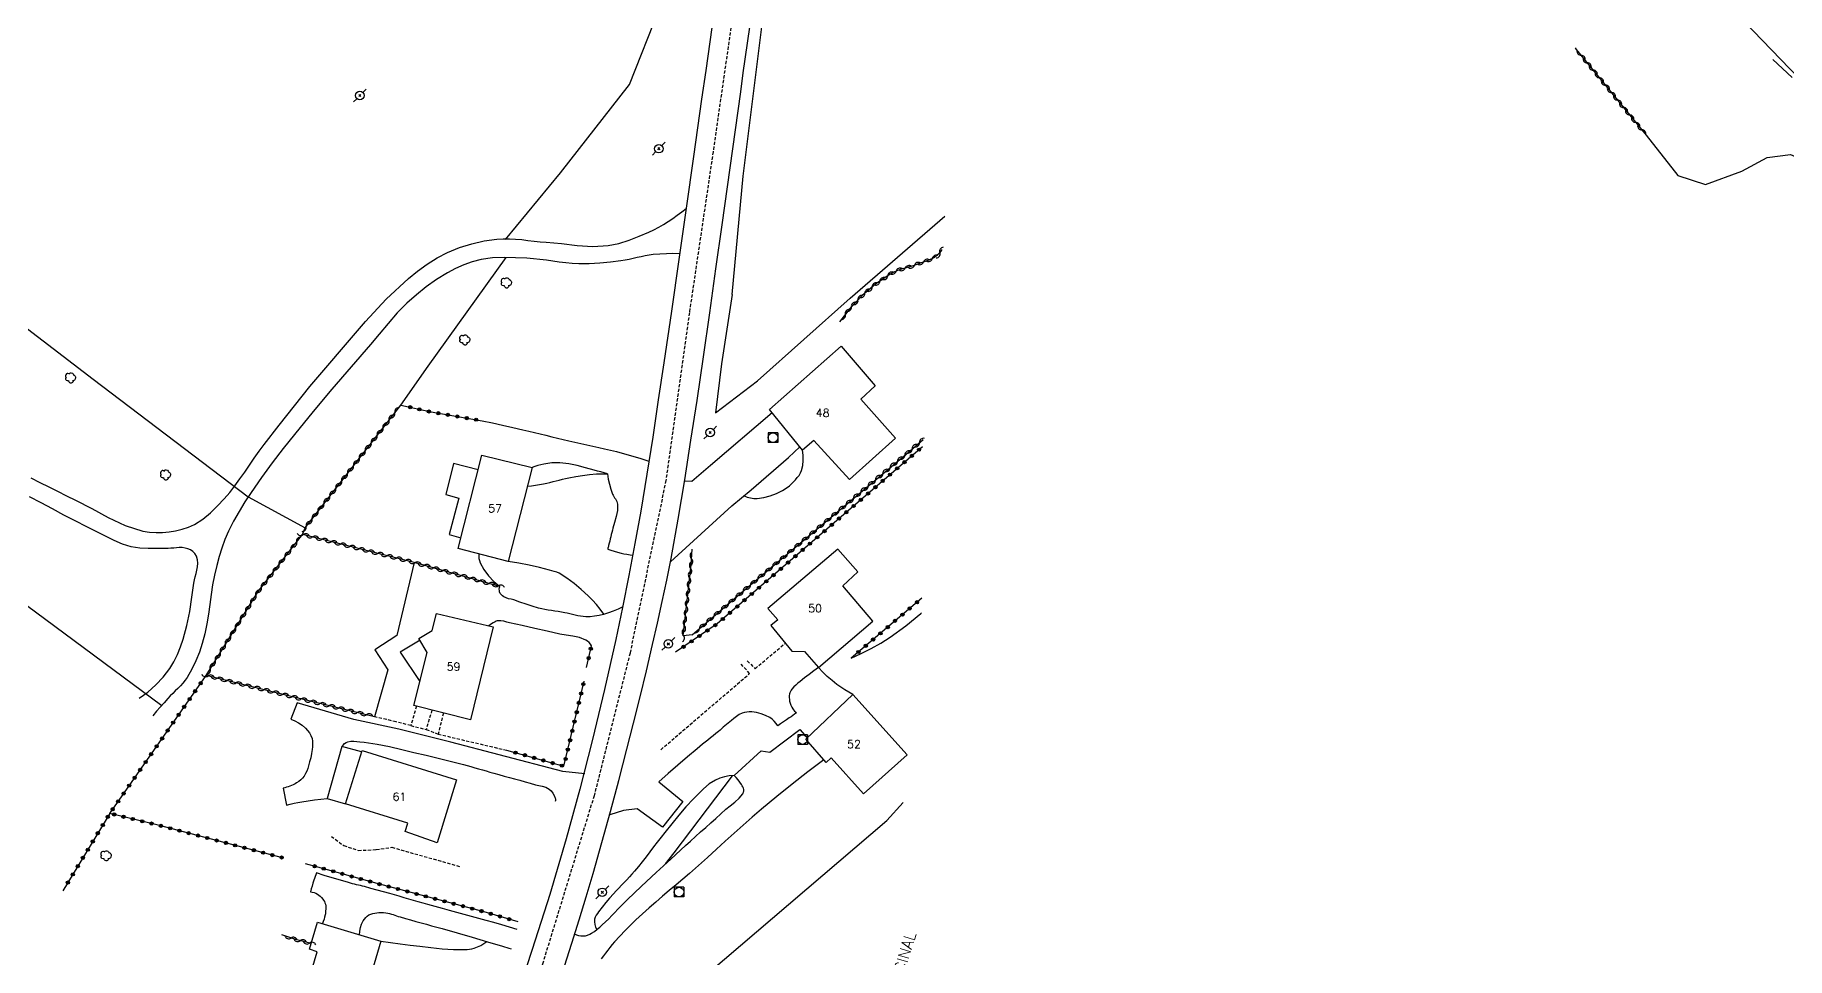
# Model space of a CAD drawing. Header units: millimetres. Extents: x 254000 to 255000, y 44022 to 45000.
# Drawn here: x 254161.7 to 254435.4, y 44693.1 to 44837.2 of the extents above; entities that cross this region are included whole.
import ezdxf
from ezdxf.enums import TextEntityAlignment as Align

# ---------------------------------------------------------------- set-up
doc = ezdxf.new("R2010")
doc.units = ezdxf.units.MM
doc.linetypes.add('DASHED', pattern=[0.75, 0.5, -0.25])
doc.layers.get('0').update_dxf_attribs({"linetype": 'CONTINUOUS'})
for name, color, linetype in [('W0001', 6, 'DASHED'), ('W0008', 7, 'CONTINUOUS'), ('W0017', 7, 'CONTINUOUS'), ('W0071', 7, 'CONTINUOUS'), ('W0101', 7, 'CONTINUOUS'), ('W0104', 1, 'CONTINUOUS'), ('W0112', 1, 'DASHED'), ('W0211', 2, 'CONTINUOUS'), ('W0214', 2, 'CONTINUOUS'), ('W0300', 7, 'CONTINUOUS'), ('W0310', 3, 'CONTINUOUS'), ('W0322', 7, 'CONTINUOUS'), ('W0323', 7, 'CONTINUOUS'), ('W0330', 7, 'CONTINUOUS'), ('W0420', 7, 'CONTINUOUS'), ('W0473', 7, 'CONTINUOUS'), ('W0989', 7, 'CONTINUOUS'), ('W0991', 7, 'CONTINUOUS')]:
    doc.layers.add(name, color=color, linetype=linetype)
doc.styles.get("Standard").update_dxf_attribs({"font": 'romans.shx', "width": 0.85})

# ---------------------------------------------------------------- blocks, each defined once
blk = doc.blocks.new('T300')
for p, q in [((-0.8, 0.51), (-0.86, 0.34)), ((-0.86, 0.34), (-0.86, 0.17)), ((-0.86, 0.17), (-0.74, 0.06)), ((-0.69, 0.63), (-0.8, 0.51)), ((-0.8, -0.06), (-0.74, 0.06)), ((-0.74, 0.06), (-0.69, 0.11)), ((-0.57, 0.69), (-0.69, 0.63)), ((-0.46, 0.69), (-0.57, 0.69)), ((-0.29, 0.63), (-0.46, 0.69)), ((-0.29, 0.63), (-0.17, 0.74)), ((-0.23, 0.57), (-0.29, 0.63)), ((-0.17, 0.74), (-0.06, 0.8)), ((-0.06, 0.8), (0.06, 0.8)), ((0.06, 0.8), (0.23, 0.74)), ((0.23, 0.74), (0.34, 0.63)), ((0.34, 0.63), (0.4, 0.51)), ((0.46, 0.46), (0.34, 0.46)), ((0.4, 0.51), (0.4, 0.46)), ((0.57, 0.4), (0.46, 0.46)), ((0.57, 0.4), (0.69, 0.29)), ((0.69, 0.29), (0.74, 0.17)), ((0.74, 0.06), (0.69, -0.17)), ((0.74, 0.17), (0.74, 0.06)), ((-0.8, -0.17), (-0.8, -0.06)), ((-0.8, -0.23), (-0.8, -0.17)), ((-0.74, -0.34), (-0.8, -0.23)), ((-0.69, -0.4), (-0.74, -0.34)), ((-0.51, -0.46), (-0.69, -0.4)), ((-0.4, -0.46), (-0.51, -0.46)), ((-0.4, -0.46), (-0.34, -0.46)), ((-0.34, -0.46), (-0.34, -0.4)), ((-0.34, -0.51), (-0.34, -0.46)), ((-0.29, -0.63), (-0.34, -0.51)), ((-0.17, -0.74), (-0.29, -0.63)), ((-0.06, -0.8), (-0.17, -0.74)), ((0.06, -0.8), (-0.06, -0.8)), ((0.17, -0.74), (0.06, -0.8)), ((0.23, -0.69), (0.17, -0.74)), ((0.29, -0.46), (0.23, -0.46)), ((0.29, -0.63), (0.23, -0.69)), ((0.46, -0.4), (0.29, -0.46)), ((0.34, -0.51), (0.29, -0.63)), ((0.34, -0.51), (0.34, -0.46)), ((0.57, -0.34), (0.46, -0.4)), ((0.63, -0.29), (0.57, -0.34)), ((0.69, -0.17), (0.63, -0.29))]:
    blk.add_line(p, q)
blk = doc.blocks.new('T473')
for p, q in [((-0.166667, 0.166667), (0.166667, -0.166667)), ((-0.166667, -0.166667), (0.166667, 0.166667)), ((0.500001, 0.500001), (1.000002, 1.000002)), ((-1.000002, -1.000002), (-0.500001, -0.500001))]:
    blk.add_line(p, q)
blk.add_ellipse((0, 0), major_axis=(0.471405, 0.471405), ratio=1, start_param=5.4977871438, end_param=11.780972451)
blk = doc.blocks.new('T420')
for p, q in [((0.75, 0.75), (-0.75, 0.75)), ((-0.75, 0.75), (-0.75, -0.75)), ((0.75, 0.75), (0.75, -0.75)), ((0.75, -0.75), (-0.75, -0.75))]:
    blk.add_line(p, q)
blk.add_ellipse((0, 0), major_axis=(-0.53, 0.53), ratio=1, start_param=3.926991, end_param=10.210176)
blk = doc.blocks.new('t323o')
at = {"color": 0, "linetype": 'Continuous'}
for radius in [0.25, 0.15]:
    blk.add_circle((0, 0), radius, dxfattribs=at)
blk = doc.blocks.new('t322o')
at = {"color": 0, "linetype": 'Continuous'}
for radius in [0.25, 0.15]:
    blk.add_circle((0, 0), radius, dxfattribs=at)
blk = doc.blocks.new('t310o')
at = {"color": 0, "linetype": 'Continuous'}
for centre, start, end in [((-0.5, 0.38), 216.8699, 323.1304), ((0.5, -0.37), 36.8699, 143.1303)]:
    blk.add_arc(centre, 0.625, start, end, dxfattribs=at)

msp = doc.modelspace()

# ---------------------------------------------------------------- linework, layer by layer
at = {"layer": 'W0001'}
msp.add_lwpolyline([(254303.59, 45000), (254303.06, 44998.42), (254296.23, 44978.15), (254289.84, 44956.88), (254285.67, 44940.06), (254282.58, 44920.79), (254278.94, 44896.96), (254274.85, 44869.39), (254270.95, 44842.07), (254267.64, 44818.98), (254263.93, 44793.87), (254260.27, 44767.67), (254254.66, 44740.72), (254249.05, 44718.45), (254241.04, 44692.35), (254234.68, 44671.27), (254234.59, 44671)], dxfattribs=at)
at = {"layer": 'W0008'}
for points in [[(254267.76, 44840.6), (254267.12, 44836.13), (254266.49, 44831.66), (254265.85, 44827.19), (254265.21, 44822.71), (254264.57, 44818.24), (254263.43, 44810.19), (254262.28, 44802.14), (254261.13, 44794.09), (254259.94, 44786.05), (254259.08, 44780.25), (254258.21, 44774.45), (254257.31, 44768.65), (254256.34, 44762.86), (254255.44, 44757.84), (254254.5, 44752.83), (254253.5, 44747.83), (254252.44, 44742.84), (254250.66, 44735.03), (254248.79, 44727.24), (254246.81, 44719.48), (254244.7, 44711.75), (254242.13, 44703.07), (254239.39, 44694.45), (254236.57, 44685.85)], [(254244.43, 44691.85), (254245.57, 44695.46), (254246.71, 44699.08), (254247.82, 44702.7), (254248.9, 44706.32), (254250.28, 44711.15), (254251.61, 44715.99), (254252.9, 44720.85), (254254.17, 44725.71), (254255.21, 44729.79), (254256.24, 44733.88), (254257.23, 44737.98), (254258.2, 44742.09), (254258.96, 44745.42), (254259.7, 44748.76), (254260.41, 44752.11), (254261.07, 44755.47), (254262.18, 44761.62), (254263.21, 44767.78), (254264.18, 44773.95), (254265.14, 44780.13), (254266.16, 44786.98), (254267.13, 44793.85), (254268.09, 44800.71), (254269.05, 44807.58), (254269.46, 44810.54), (254269.88, 44813.51), (254270.29, 44816.48), (254270.71, 44819.45), (254271.12, 44822.41), (254271.53, 44825.38), (254271.95, 44828.35), (254272.36, 44831.32), (254273.36, 44838.42)]]:
    msp.add_lwpolyline(points, dxfattribs=at)
at = {"layer": 'W0017'}
for points in [[(254231.56, 44777), (254233.16, 44776.66), (254234.75, 44776.3), (254236.35, 44775.95), (254237.94, 44775.58), (254238.84, 44775.37), (254239.74, 44775.16), (254240.64, 44774.94), (254241.53, 44774.72), (254242.43, 44774.5), (254243.33, 44774.29), (254244.23, 44774.07), (254245.13, 44773.86), (254246.05, 44773.65), (254246.98, 44773.44), (254247.91, 44773.24), (254248.84, 44773.04), (254249.77, 44772.84), (254250.7, 44772.63), (254251.62, 44772.41), (254252.55, 44772.18), (254253.82, 44771.83), (254255.08, 44771.47), (254256.34, 44771.09), (254257.6, 44770.68)], [(254276.88, 44778.23), (254267.23, 44770.01), (254264.33, 44767.53), (254263.19, 44767.54)], [(254260.98, 44754.97), (254270.57, 44763.72), (254273.58, 44766.2), (254279.44, 44771.25), (254281.17, 44772.93)], [(254251.12, 44768.69), (254250.61, 44768.85), (254250.09, 44769.01), (254249.57, 44769.15), (254249.04, 44769.29), (254247.73, 44769.64), (254246.42, 44769.99), (254245.08, 44770.27), (254243.72, 44770.43), (254243.09, 44770.44), (254242.45, 44770.4), (254241.83, 44770.32), (254241.21, 44770.21), (254240.74, 44770.11), (254240.27, 44769.99), (254239.81, 44769.85), (254239.36, 44769.69)], [(254251.12, 44768.69), (254251.27, 44767.89), (254251.45, 44767.1), (254251.67, 44766.33), (254251.93, 44765.56), (254252.02, 44765.36), (254252.13, 44765.16), (254252.25, 44764.98), (254252.37, 44764.79), (254252.49, 44764.6), (254252.59, 44764.4), (254252.67, 44764.18), (254252.72, 44763.96), (254252.72, 44762.99), (254252.52, 44762.04), (254252.23, 44761.13), (254251.99, 44760.24), (254251.91, 44759.9), (254251.83, 44759.56), (254251.74, 44759.22), (254251.66, 44758.88), (254251.57, 44758.54), (254251.49, 44758.21), (254251.4, 44757.87), (254251.32, 44757.53), (254251.28, 44757.39), (254251.25, 44757.24), (254251.21, 44757.09), (254251.18, 44756.95)], [(254251.18, 44756.95), (254251.69, 44756.78), (254252.21, 44756.62), (254252.73, 44756.48), (254253.26, 44756.35), (254253.72, 44756.24), (254254.19, 44756.15), (254254.66, 44756.07), (254255.13, 44756)], [(254220.92, 44754.87), (254218.25, 44743.46), (254214.79, 44741.24), (254216.84, 44738.09), (254214.74, 44730.8)], [(254253.52, 44747.95), (254252.79, 44747.59), (254252.04, 44747.27), (254251.28, 44747), (254250.5, 44746.77), (254249.82, 44746.61), (254249.14, 44746.49), (254248.45, 44746.41), (254247.75, 44746.4), (254247.33, 44746.42), (254246.91, 44746.48), (254246.5, 44746.56), (254246.09, 44746.65), (254245.68, 44746.75), (254245.28, 44746.85), (254244.87, 44746.95), (254244.46, 44747.03), (254243.95, 44747.12), (254243.44, 44747.21), (254242.92, 44747.29), (254242.41, 44747.37), (254241.9, 44747.45), (254241.38, 44747.54), (254240.87, 44747.65), (254240.37, 44747.76), (254239.39, 44748.04), (254238.42, 44748.36), (254237.46, 44748.7), (254236.49, 44749.02), (254236.1, 44749.13), (254235.7, 44749.22), (254235.3, 44749.34), (254234.93, 44749.53), (254234.73, 44749.68), (254234.55, 44749.85), (254234.4, 44750.05), (254234.3, 44750.28), (254234.25, 44750.5), (254234.24, 44750.72), (254234.28, 44750.94), (254234.35, 44751.14)], [(254248.64, 44741.88), (254248.47, 44742.14), (254248.26, 44742.38), (254248.02, 44742.58), (254247.76, 44742.75), (254246.78, 44743.15), (254245.74, 44743.37), (254244.7, 44743.5), (254243.69, 44743.68), (254241.74, 44744.13), (254239.78, 44744.59), (254237.83, 44745.04), (254235.86, 44745.46), (254235.42, 44745.56), (254234.97, 44745.69), (254234.5, 44745.78), (254234.03, 44745.78), (254233.89, 44745.75), (254233.75, 44745.7), (254233.62, 44745.63), (254233.5, 44745.56), (254233.27, 44745.43), (254233.05, 44745.29), (254232.83, 44745.14), (254232.62, 44744.97)], [(254284.11, 44738.46), (254283.37, 44737.95), (254282.64, 44737.41), (254281.93, 44736.86), (254281.23, 44736.29), (254280.9, 44736.02), (254280.55, 44735.74), (254280.23, 44735.44), (254279.94, 44735.1), (254279.82, 44734.93), (254279.71, 44734.75), (254279.63, 44734.55), (254279.57, 44734.35), (254279.53, 44734.07), (254279.52, 44733.78), (254279.55, 44733.5), (254279.6, 44733.22), (254279.68, 44732.9), (254279.79, 44732.6), (254279.92, 44732.3), (254280.08, 44732.02), (254280.21, 44731.85), (254280.34, 44731.68), (254280.49, 44731.54), (254280.65, 44731.4)], [(254247.58, 44721.87), (254244.18, 44722.23), (254234.2, 44724.84), (254226.65, 44726.82), (254218.53, 44728.86), (254211.5, 44730.37), (254202.67, 44732.97), (254201.7, 44730.41)], [(254201.7, 44730.41), (254202.31, 44730.15), (254202.9, 44729.84), (254203.44, 44729.46), (254203.95, 44729.02), (254204.28, 44728.67), (254204.58, 44728.28), (254204.83, 44727.86), (254205.01, 44727.4), (254205.08, 44726.97), (254205.08, 44726.54), (254205.04, 44726.11), (254204.99, 44725.69), (254204.9, 44725.04), (254204.78, 44724.4), (254204.62, 44723.76), (254204.44, 44723.14), (254204.31, 44722.72), (254204.16, 44722.31), (254203.99, 44721.91), (254203.76, 44721.54), (254203.51, 44721.23), (254203.22, 44720.95), (254202.92, 44720.7), (254202.59, 44720.47), (254202.34, 44720.31), (254202.07, 44720.18), (254201.79, 44720.06), (254201.51, 44719.95), (254201.26, 44719.86), (254201, 44719.78), (254200.74, 44719.7), (254200.48, 44719.64)], [(254277.74, 44729.37), (254277.49, 44729.75), (254277.2, 44730.09), (254276.87, 44730.39), (254276.51, 44730.65), (254275.85, 44731), (254275.15, 44731.26), (254274.42, 44731.44), (254273.69, 44731.54), (254273.3, 44731.56), (254272.92, 44731.53), (254272.54, 44731.45), (254272.17, 44731.34), (254271.71, 44731.12), (254271.29, 44730.84), (254270.9, 44730.53), (254270.51, 44730.22), (254270.25, 44730.02), (254269.99, 44729.81), (254269.73, 44729.59), (254269.48, 44729.38), (254269.23, 44729.16), (254268.98, 44728.94), (254268.73, 44728.72), (254268.48, 44728.51), (254268.06, 44728.17), (254267.64, 44727.83), (254267.22, 44727.49), (254266.8, 44727.16), (254266.38, 44726.82), (254265.96, 44726.49), (254265.55, 44726.15), (254265.13, 44725.8), (254263.63, 44724.53), (254262.13, 44723.25), (254260.64, 44721.95), (254259.17, 44720.64)], [(254280.65, 44731.4), (254280.38, 44731.2), (254280.1, 44731), (254279.82, 44730.8), (254279.54, 44730.61), (254279.1, 44730.29), (254278.64, 44729.98), (254278.19, 44729.68), (254277.74, 44729.37)], [(254209.65, 44726.13), (254209.84, 44726.38), (254210.06, 44726.59), (254210.32, 44726.76), (254210.6, 44726.89), (254211.06, 44726.98), (254211.54, 44726.97), (254212, 44726.92), (254212.45, 44726.87), (254213.13, 44726.82), (254213.81, 44726.74), (254214.48, 44726.64), (254215.16, 44726.53), (254217.09, 44726.14), (254219, 44725.7), (254220.91, 44725.23), (254222.82, 44724.77), (254224.28, 44724.42), (254225.73, 44724.07), (254227.18, 44723.71), (254228.63, 44723.34), (254229.23, 44723.18), (254229.82, 44723.01), (254230.41, 44722.84), (254231.01, 44722.67), (254231.6, 44722.5), (254232.19, 44722.33), (254232.79, 44722.16), (254233.38, 44722), (254234.19, 44721.77), (254235, 44721.54), (254235.82, 44721.32), (254236.63, 44721.1), (254237.44, 44720.88), (254238.26, 44720.65), (254239.07, 44720.42), (254239.88, 44720.18), (254240.41, 44720.05), (254240.96, 44719.95), (254241.51, 44719.79), (254242.01, 44719.51), (254242.34, 44719.22), (254242.61, 44718.88), (254242.82, 44718.51), (254242.98, 44718.1), (254243.01, 44717.97), (254243.02, 44717.84), (254243.01, 44717.7), (254242.98, 44717.57)], [(254270.92, 44721.62), (254275.16, 44725.49), (254276.49, 44725.25), (254281.17, 44728.78), (254282.35, 44727.48)], [(254284.94, 44724.09), (254282.46, 44722.2), (254280.01, 44720.28), (254277.59, 44718.33), (254275.19, 44716.34), (254273.76, 44715.12), (254272.34, 44713.88), (254270.94, 44712.63), (254269.54, 44711.37), (254268.15, 44710.11), (254266.75, 44708.84), (254265.35, 44707.59), (254263.94, 44706.34), (254262.9, 44705.44), (254261.85, 44704.54), (254260.79, 44703.65), (254259.73, 44702.76), (254258.68, 44701.87), (254257.64, 44700.97), (254256.6, 44700.05), (254255.59, 44699.11), (254254.72, 44698.27), (254253.88, 44697.42), (254253.05, 44696.54), (254252.24, 44695.65), (254251.88, 44695.22), (254251.53, 44694.79), (254251.19, 44694.35), (254250.85, 44693.91), (254250.52, 44693.47), (254250.18, 44693.02)], [(254245.95, 44696.92), (254246.28, 44696.75), (254246.64, 44696.64), (254247, 44696.58), (254247.37, 44696.57), (254247.71, 44696.62), (254248.04, 44696.72), (254248.36, 44696.86), (254248.65, 44697.01), (254249.11, 44697.29), (254249.53, 44697.62), (254249.93, 44697.96), (254250.32, 44698.31), (254250.83, 44698.78), (254251.33, 44699.26), (254251.81, 44699.75), (254252.29, 44700.25), (254252.77, 44700.74), (254253.25, 44701.24), (254253.73, 44701.73), (254254.23, 44702.22), (254256.47, 44704.36), (254258.74, 44706.48), (254261.03, 44708.58), (254263.32, 44710.68), (254264.11, 44711.39), (254264.9, 44712.1), (254265.69, 44712.81), (254266.49, 44713.51), (254267.28, 44714.21), (254268.08, 44714.92), (254268.87, 44715.63), (254269.65, 44716.34), (254270.33, 44716.9), (254271.05, 44717.45), (254271.73, 44718.06), (254272.28, 44718.78), (254272.32, 44718.85), (254272.36, 44718.93), (254272.39, 44719), (254272.41, 44719.08), (254272.43, 44719.16), (254272.44, 44719.25), (254272.44, 44719.33), (254272.44, 44719.41), (254272.39, 44719.63), (254272.3, 44719.84), (254272.18, 44720.03), (254272.07, 44720.21), (254271.81, 44720.59), (254271.53, 44720.95), (254271.24, 44721.29), (254270.92, 44721.62)], [(254200.48, 44719.64), (254200.98, 44717)], [(254259.17, 44720.64), (254262.91, 44717.58), (254259.76, 44713.56), (254255.76, 44716.41)], [(254200.98, 44717), (254201.58, 44717.15), (254202.18, 44717.28), (254202.79, 44717.4), (254203.4, 44717.51), (254204.39, 44717.67), (254205.38, 44717.81), (254206.38, 44717.93), (254207.38, 44718.02)], [(254255.76, 44716.41), (254253.65, 44716.15), (254251.52, 44715.48)], [(254205.68, 44706.43), (254205.57, 44706.14), (254205.47, 44705.85), (254205.37, 44705.56), (254205.28, 44705.26), (254205.14, 44704.82), (254205.01, 44704.37), (254204.88, 44703.92), (254204.75, 44703.47)], [(254237.05, 44697.6), (254235.84, 44697.95), (254234.62, 44698.3), (254233.4, 44698.65), (254232.18, 44698.99), (254231.04, 44699.3), (254229.9, 44699.62), (254228.77, 44699.93), (254227.63, 44700.24), (254226.49, 44700.55), (254225.35, 44700.87), (254224.22, 44701.18), (254223.08, 44701.5), (254222.34, 44701.7), (254221.59, 44701.91), (254220.85, 44702.13), (254220.1, 44702.34), (254219.36, 44702.55), (254218.61, 44702.76), (254217.87, 44702.97), (254217.12, 44703.18), (254216.13, 44703.45), (254215.15, 44703.73), (254214.16, 44704), (254213.17, 44704.27), (254212.86, 44704.35), (254212.54, 44704.43), (254212.23, 44704.5), (254211.92, 44704.58), (254211.61, 44704.66), (254211.3, 44704.73), (254210.99, 44704.81), (254210.67, 44704.9), (254209.42, 44705.26), (254208.16, 44705.63), (254206.91, 44706.03), (254205.67, 44706.43)], [(254204.75, 44703.47), (254205.03, 44703.42), (254205.3, 44703.34), (254205.57, 44703.24), (254205.82, 44703.11), (254206.06, 44702.95), (254206.28, 44702.76), (254206.48, 44702.56), (254206.67, 44702.33), (254206.8, 44702.15), (254206.92, 44701.95), (254207.01, 44701.74), (254207.08, 44701.52), (254207.13, 44701.27), (254207.14, 44701.02), (254207.13, 44700.77), (254207.11, 44700.52), (254207.11, 44700.36), (254207.09, 44700.2), (254207.07, 44700.04), (254207.04, 44699.89), (254206.96, 44699.53), (254206.87, 44699.18), (254206.75, 44698.84), (254206.62, 44698.5)], [(254212.41, 44696.74), (254212.45, 44697.31), (254212.56, 44697.88), (254212.74, 44698.42), (254212.99, 44698.93), (254213.17, 44699.2), (254213.37, 44699.45), (254213.61, 44699.66), (254213.87, 44699.85), (254214.17, 44699.98), (254214.47, 44700.07), (254214.79, 44700.13), (254215.1, 44700.18), (254215.45, 44700.22), (254215.81, 44700.23), (254216.17, 44700.23), (254216.53, 44700.19), (254216.81, 44700.14), (254217.1, 44700.07), (254217.38, 44699.99), (254217.65, 44699.9), (254217.93, 44699.81), (254218.2, 44699.71), (254218.47, 44699.62), (254218.75, 44699.54), (254219.57, 44699.3), (254220.39, 44699.08), (254221.21, 44698.85), (254222.03, 44698.63), (254222.85, 44698.4), (254223.67, 44698.18), (254224.49, 44697.95), (254225.31, 44697.72), (254227.67, 44697.04), (254230.02, 44696.36), (254232.38, 44695.67), (254234.73, 44694.98), (254235.07, 44694.88), (254235.41, 44694.78), (254235.75, 44694.68), (254236.09, 44694.58)]]:
    msp.add_lwpolyline(points, dxfattribs=at)
at = {"layer": 'W0071'}
for points in [[(254436.2, 44830.55), (254433.18, 44833.38)], [(254161.06, 44768.09), (254162.46, 44767.38), (254163.86, 44766.68), (254165.25, 44765.98), (254166.66, 44765.29), (254168.06, 44764.6), (254170.61, 44763.29), (254173.16, 44761.91), (254175.8, 44760.66), (254178.57, 44759.77), (254179.59, 44759.6), (254180.62, 44759.54), (254181.64, 44759.57), (254182.66, 44759.67), (254183.68, 44759.83), (254184.69, 44760.05), (254185.68, 44760.37), (254186.62, 44760.8), (254187.93, 44761.64), (254189.12, 44762.63), (254190.21, 44763.71), (254191.26, 44764.82), (254192.13, 44765.81), (254192.95, 44766.84), (254193.73, 44767.91), (254194.48, 44768.99), (254195.22, 44770.08), (254195.96, 44771.16), (254196.72, 44772.24), (254197.51, 44773.29), (254199.86, 44776.33), (254202.24, 44779.34), (254204.66, 44782.33), (254207.14, 44785.26), (254210.22, 44788.86), (254213.33, 44792.47), (254216.58, 44795.95), (254220.07, 44799.2), (254221.49, 44800.36), (254222.97, 44801.45), (254224.53, 44802.44), (254226.17, 44803.28), (254228.03, 44804.03), (254229.94, 44804.63), (254231.9, 44805.06), (254233.88, 44805.34), (254234.85, 44805.4), (254235.82, 44805.4), (254236.79, 44805.35), (254237.75, 44805.26), (254238.71, 44805.15), (254239.67, 44805.04), (254240.62, 44804.94), (254241.58, 44804.87), (254243.98, 44804.65), (254246.39, 44804.36), (254248.84, 44804.19), (254251.27, 44804.33), (254252.92, 44804.66), (254254.53, 44805.17), (254256.08, 44805.79), (254257.61, 44806.45), (254258.38, 44806.81), (254259.14, 44807.21), (254259.89, 44807.64), (254260.61, 44808.09), (254261.34, 44808.56), (254262.05, 44809.06), (254262.74, 44809.58), (254263.41, 44810.13)], [(254262.39, 44803.06), (254261.37, 44803.09), (254260.34, 44803.07), (254259.31, 44803.02), (254258.29, 44802.93), (254257.65, 44802.84), (254257.02, 44802.73), (254256.39, 44802.6), (254255.76, 44802.45), (254255.14, 44802.31), (254254.51, 44802.18), (254253.88, 44802.06), (254253.24, 44801.96), (254251.6, 44801.76), (254249.96, 44801.6), (254248.3, 44801.5), (254246.65, 44801.48), (254245.63, 44801.52), (254244.62, 44801.62), (254243.61, 44801.74), (254242.61, 44801.89), (254241.6, 44802.04), (254240.6, 44802.18), (254239.59, 44802.28), (254238.57, 44802.35), (254236.79, 44802.42), (254235, 44802.47), (254233.2, 44802.41), (254231.41, 44802.16), (254230.03, 44801.81), (254228.69, 44801.33), (254227.4, 44800.74), (254226.14, 44800.09), (254224.45, 44799.06), (254222.83, 44797.9), (254221.29, 44796.66), (254219.81, 44795.35), (254218.29, 44793.82), (254216.87, 44792.19), (254215.5, 44790.53), (254214.12, 44788.88), (254211.12, 44785.41), (254208.11, 44781.93), (254205.15, 44778.43), (254202.24, 44774.86), (254200.49, 44772.65), (254198.76, 44770.41), (254197.08, 44768.13), (254195.47, 44765.8), (254194.51, 44764.33), (254193.59, 44762.85), (254192.72, 44761.33), (254191.93, 44759.76), (254191.38, 44758.45), (254190.9, 44757.12), (254190.48, 44755.78), (254190.1, 44754.42), (254189.75, 44752.91), (254189.47, 44751.39), (254189.24, 44749.86), (254189.04, 44748.33), (254188.82, 44746.8), (254188.57, 44745.27), (254188.25, 44743.75), (254187.85, 44742.25), (254187.39, 44740.88), (254186.86, 44739.52), (254186.24, 44738.2), (254185.5, 44736.94), (254185.18, 44736.48), (254184.82, 44736.04), (254184.43, 44735.62), (254184.04, 44735.22), (254183.63, 44734.82), (254183.23, 44734.43), (254182.84, 44734.03), (254182.45, 44733.62), (254181.87, 44732.96), (254181.29, 44732.3), (254180.71, 44731.64), (254180.14, 44730.96)], [(254178, 44733.67), (254179.35, 44734.65), (254180.6, 44735.76), (254181.74, 44736.98), (254182.77, 44738.3), (254183.43, 44739.37), (254183.98, 44740.52), (254184.44, 44741.69), (254184.84, 44742.88), (254185.43, 44745.04), (254185.88, 44747.23), (254186.23, 44749.44), (254186.54, 44751.64), (254186.64, 44752.15), (254186.76, 44752.65), (254186.9, 44753.15), (254187.02, 44753.66), (254187.1, 44754.2), (254187.13, 44754.75), (254187.08, 44755.3), (254186.92, 44755.84), (254186.69, 44756.25), (254186.36, 44756.57), (254185.99, 44756.82), (254185.58, 44757), (254185.15, 44757.13), (254184.7, 44757.19), (254184.25, 44757.2), (254183.81, 44757.17), (254183.38, 44757.13), (254182.95, 44757.08), (254182.52, 44757.04), (254182.09, 44757.04), (254180.76, 44757.05), (254179.42, 44757.03), (254178.07, 44757.08), (254176.74, 44757.29), (254175.39, 44757.71), (254174.1, 44758.29), (254172.85, 44758.93), (254171.6, 44759.55), (254169.79, 44760.44), (254168, 44761.35), (254166.21, 44762.28), (254164.44, 44763.23), (254162.66, 44764.17), (254160.88, 44765.12)]]:
    msp.add_lwpolyline(points, dxfattribs=at)
at = {"layer": 'W0101'}
for points in [[(254296.12, 44774.25), (254288.94, 44767.84), (254283.4, 44773.9), (254281.6, 44772.39), (254276.45, 44778.77), (254287.64, 44788.63), (254292.95, 44782.43), (254290.73, 44780.37)], [(254239.36, 44769.69), (254235.65, 44755.02), (254227.81, 44757.04), (254231.53, 44771.62)], [(254292.61, 44745.71), (254287.91, 44751.24), (254290.24, 44753.4), (254287.11, 44756.97), (254276.21, 44747.68), (254277.74, 44745.94), (254276.67, 44745.04), (254279.96, 44741.02), (254281.92, 44740.99), (254284.11, 44738.46)], [(254233.31, 44744.81), (254229.77, 44730.29), (254220.88, 44732.55), (254222.96, 44740.84), (254221.7, 44743.03), (254223.76, 44744.25), (254224.46, 44746.92)], [(254291.14, 44718.74), (254286.1, 44724.4), (254285.32, 44723.65), (254282.15, 44727.29), (254289.49, 44734.27), (254297.97, 44724.83)], [(254227.55, 44720.96), (254224.56, 44711.09), (254219.56, 44712.86), (254219.94, 44714.17), (254210.2, 44717.19), (254212.8, 44725.53)], [(254215.73, 44695.74), (254212.21, 44683.72), (254203.45, 44686.17), (254205.8, 44694.08), (254204.58, 44694.51), (254205.85, 44698.73)]]:
    msp.add_lwpolyline(points, close=True, dxfattribs=at)
at = {"layer": 'W0104'}
for points in [[(254230.94, 44769.31), (254227.07, 44770.31), (254225.88, 44765.5), (254227.92, 44764.91), (254226.42, 44759.25), (254228.23, 44758.71)], [(254221.86, 44742.74), (254218.78, 44740.87), (254221.82, 44736.28)], [(254212.73, 44725.31), (254209.65, 44726.13), (254207.38, 44718.02), (254210.2, 44717.19)]]:
    msp.add_lwpolyline(points, dxfattribs=at)
at = {"layer": 'W0112'}
for points in [[(254272.98, 44739.53), (254274.22, 44738.29), (254278.93, 44742.28)], [(254259.46, 44725.65), (254273.35, 44737.54), (254272.04, 44738.98)], [(254221.3, 44732.44), (254220.42, 44729.41), (254222.83, 44728.81)], [(254220.42, 44729.41), (254218.11, 44730), (254214.74, 44730.8)], [(254223.72, 44731.83), (254222.83, 44728.81), (254224.69, 44728.08)], [(254225.51, 44731.37), (254224.69, 44728.08), (254235.35, 44725.58)], [(254208.01, 44712.11), (254209.95, 44710.68), (254212.22, 44709.92), (254215.02, 44710.05), (254217.44, 44710.42), (254228.22, 44707.38)]]:
    msp.add_lwpolyline(points, dxfattribs=at)
at = {"layer": 'W0211'}
for points in [[(254272.47, 44765.28), (254272.96, 44765.08), (254273.48, 44764.95), (254274.01, 44764.88), (254274.54, 44764.87), (254275.58, 44765), (254276.58, 44765.27), (254277.54, 44765.65), (254278.47, 44766.11), (254279.03, 44766.45), (254279.56, 44766.86), (254280.05, 44767.31), (254280.51, 44767.79), (254280.79, 44768.11), (254281.06, 44768.46), (254281.28, 44768.84), (254281.45, 44769.25), (254281.64, 44770.02), (254281.73, 44770.81), (254281.72, 44771.61), (254281.6, 44772.39)], [(254238.62, 44766.76), (254239.26, 44766.84), (254239.89, 44766.94), (254240.53, 44767.05), (254241.16, 44767.16), (254241.66, 44767.27), (254242.15, 44767.38), (254242.64, 44767.5), (254243.13, 44767.62), (254243.62, 44767.74), (254244.11, 44767.86), (254244.61, 44767.97), (254245.1, 44768.07), (254246.18, 44768.27), (254247.26, 44768.46), (254248.35, 44768.61), (254249.44, 44768.71), (254249.86, 44768.73), (254250.28, 44768.73), (254250.7, 44768.72), (254251.12, 44768.69)], [(254250.59, 44746.81), (254250.02, 44747.57), (254249.42, 44748.3), (254248.78, 44749), (254248.11, 44749.67), (254247.05, 44750.64), (254245.96, 44751.57), (254244.8, 44752.43), (254243.57, 44753.18), (254243.21, 44753.35), (254242.84, 44753.47), (254242.47, 44753.58), (254242.1, 44753.68), (254240.5, 44754.09), (254238.9, 44754.45), (254237.28, 44754.76), (254235.65, 44755.02)], [(254289.49, 44734.27), (254288.84, 44734.61), (254288.2, 44734.99), (254287.58, 44735.4), (254286.98, 44735.83), (254286.22, 44736.44), (254285.48, 44737.08), (254284.78, 44737.76), (254284.11, 44738.46)], [(254270.92, 44721.62), (254270.16, 44721.57), (254269.41, 44721.43), (254268.69, 44721.21), (254267.99, 44720.9), (254267.02, 44720.3), (254266.15, 44719.56), (254265.35, 44718.77), (254264.56, 44717.97), (254263.38, 44716.72), (254262.27, 44715.41), (254261.19, 44714.07), (254260.11, 44712.74), (254259.51, 44711.99), (254258.92, 44711.23), (254258.33, 44710.47), (254257.75, 44709.7), (254257.17, 44708.93), (254256.58, 44708.17), (254255.98, 44707.42), (254255.36, 44706.69), (254254.97, 44706.23), (254254.56, 44705.79), (254254.15, 44705.35), (254253.73, 44704.92), (254253.31, 44704.49), (254252.89, 44704.05), (254252.48, 44703.61), (254252.08, 44703.17), (254251.47, 44702.48), (254250.87, 44701.78), (254250.29, 44701.07), (254249.75, 44700.33), (254249.56, 44700.08), (254249.37, 44699.82), (254249.2, 44699.53), (254249.11, 44699.21), (254249.09, 44698.78), (254249.15, 44698.36), (254249.28, 44697.96), (254249.49, 44697.59)], [(254215.73, 44695.74), (254217.25, 44695.53), (254218.77, 44695.33), (254220.3, 44695.15), (254221.83, 44694.99), (254223.57, 44694.79), (254225.33, 44694.59), (254227.09, 44694.45), (254228.86, 44694.44), (254229.23, 44694.46), (254229.59, 44694.5), (254229.95, 44694.56), (254230.3, 44694.66), (254230.83, 44694.86), (254231.35, 44695.1), (254231.84, 44695.38), (254232.3, 44695.69)]]:
    msp.add_lwpolyline(points, dxfattribs=at)
at = {"layer": 'W0214'}
for points in [[(254231.04, 44756.21), (254231.03, 44755.85), (254231.06, 44755.5), (254231.14, 44755.16), (254231.27, 44754.83), (254231.85, 44753.76), (254232.56, 44752.78), (254233.4, 44751.9), (254234.35, 44751.14)], [(254289.2, 44739.93), (254290.78, 44740.64), (254292.33, 44741.42), (254293.84, 44742.28), (254295.3, 44743.21), (254297.74, 44744.99), (254300.07, 44746.91), (254300.21, 44747.03)], [(254260.23, 44707.85), (254261.55, 44709.56), (254262.86, 44711.27), (254264.17, 44712.98), (254265.48, 44714.69), (254266.78, 44716.41), (254268.08, 44718.12), (254269.38, 44719.84), (254270.68, 44721.56)]]:
    msp.add_lwpolyline(points, dxfattribs=at)
at = {"layer": 'W0310'}
for points in [[(254402.28, 44835.19), (254402.48, 44834.94), (254413.39, 44821.55)], [(254303.34, 44803.71), (254303.31, 44803.63), (254302.96, 44803.1), (254302.21, 44802.49), (254301.33, 44802.08), (254300.44, 44801.77), (254299.59, 44801.46), (254299.06, 44801.25), (254298.52, 44801.07), (254297.97, 44800.91), (254297.42, 44800.75), (254296.87, 44800.58), (254296.33, 44800.39), (254295.79, 44800.15), (254295.29, 44799.88), (254293.03, 44798.32), (254290.95, 44796.55), (254289.05, 44794.58), (254287.36, 44792.42)], [(254234.35, 44751.14), (254220.92, 44754.87), (254203.52, 44759.25), (254203.91, 44760.29), (254218.85, 44779.42)], [(254264.36, 44743.59), (254272.8, 44750.79), (254298.42, 44772.32), (254300.43, 44774.06)], [(254214.74, 44730.8), (254202.14, 44733.86), (254188.46, 44737.25), (254196.57, 44750.33), (254203.52, 44759.25)], [(254264.36, 44743.59), (254262.98, 44743.42), (254264.19, 44754.51), (254264.36, 44756.93)], [(254204.84, 44695.4), (254202.6, 44695.97), (254200.29, 44696.73)]]:
    msp.add_lwpolyline(points, dxfattribs=at)
at = {"layer": 'W0322'}
msp.add_lwpolyline([(254300.22, 44749.28), (254289.2, 44739.93)], dxfattribs=at)
at = {"layer": 'W0323'}
for points in [[(254218.85, 44779.42), (254223.61, 44778.36), (254231.56, 44777)], [(254300.33, 44772.94), (254286.53, 44761.05), (254268.3, 44745.31), (254261.79, 44740.87)], [(254247.88, 44738.49), (254248.64, 44741.88)], [(254200.61, 44708.72), (254180.95, 44713.87), (254173.4, 44715.71), (254188.46, 44737.25)], [(254235.35, 44725.58), (254244.34, 44723.07), (254247.49, 44736.34)], [(254173.4, 44715.71), (254166.08, 44703.63)], [(254237.19, 44698.79), (254231.9, 44700.34), (254215.15, 44704.76), (254205.9, 44707.33), (254203.95, 44707.84)]]:
    msp.add_lwpolyline(points, dxfattribs=at)
at = {"layer": 'W0330'}
for points in [[(254270.64, 44796.68), (254272.32, 44815.19), (254275.34, 44839.33), (254277.83, 44855.91), (254290.59, 44868.94), (254305.66, 44885.08), (254312.01, 44892.34)], [(254235.19, 44805.27), (254243.81, 44815.67), (254254.58, 44829.5), (254259.32, 44841.46), (254259.52, 44852.64), (254260.51, 44859.04), (254259.56, 44864.36)], [(254528.45, 44838.22), (254511.34, 44823.03), (254498.63, 44811.96), (254478.96, 44794.42), (254473.63, 44795.51), (254462.8, 44805.37), (254440.08, 44827.5), (254418.69, 44849.7), (254413.78, 44856.53)], [(254413.39, 44821.55), (254418.35, 44815.29), (254422.67, 44813.86), (254428.33, 44815.96), (254432.3, 44818.08), (254435.95, 44818.54), (254439.84, 44816.85), (254444.07, 44813.99)], [(254270.64, 44796.68), (254268.96, 44785.9), (254268.02, 44778.25), (254274.6, 44783.21), (254289.05, 44796.13), (254303.85, 44808.92)], [(254141.86, 44807.27), (254154.25, 44796.11), (254170.81, 44783.51), (254195.02, 44765.1), (254203.91, 44760.29)], [(254218.85, 44779.42), (254223.11, 44785.53), (254235.31, 44802.45)], [(254105.63, 44792.82), (254117.05, 44783.6), (254132.41, 44771.66), (254130.8, 44768.74), (254148.42, 44756.99), (254161.82, 44747.19), (254181.51, 44732.54)], [(254240.42, 44671), (254243.79, 44681.92), (254251.61, 44681.47), (254256.45, 44682.14), (254259.73, 44683.98), (254266.91, 44690.8), (254294.8, 44714.58), (254297.35, 44717.39)]]:
    msp.add_lwpolyline(points, dxfattribs=at)

# ---------------------------------------------------------------- block references
at = {"layer": 'W0300'}
for p in [(254235.4, 44798.51), (254228.9, 44789.6), (254167.32, 44783.67), (254182.16, 44768.52), (254172.87, 44709.08)]:
    msp.add_blockref('T300', p, dxfattribs=at)
at = {"layer": 'W0310'}
for p, rotation in [((254403.23, 44834.03), 309.151465367425), ((254404.18, 44832.86), 309.151465367425), ((254405.12, 44831.7), 309.151465367425), ((254406.07, 44830.54), 309.151465367425), ((254407.02, 44829.37), 309.151465367425), ((254407.96, 44828.21), 309.151465367425), ((254408.91, 44827.05), 309.151465367425), ((254409.86, 44825.88), 309.151465367425), ((254410.81, 44824.72), 309.151465367425), ((254411.75, 44823.56), 309.151465367425), ((254412.7, 44822.39), 309.151465367425), ((254303.05, 44803.24), 236.6706868146729), ((254296.23, 44800.34), 203.6253432873977), ((254297.65, 44800.82), 196.0530547281952), ((254299.08, 44801.26), 201.2378037422697), ((254300.49, 44801.79), 198.9243460255968), ((254301.88, 44802.34), 205.2728766873122), ((254292.49, 44797.86), 220.3477512991237), ((254293.68, 44798.77), 214.5814362853608), ((254294.92, 44799.62), 214.5814362853608), ((254289.23, 44794.77), 226.1140667893344), ((254290.27, 44795.85), 226.1140667893344), ((254291.35, 44796.89), 220.3477512991237), ((254288.29, 44793.6), 231.880382754541), ((254217.93, 44778.24), 52.01097259959917), ((254216.08, 44775.88), 52.01097259959917), ((254217.01, 44777.06), 52.01097259959917), ((254213.31, 44772.33), 52.01097259959917), ((254214.24, 44773.51), 52.01097259959917), ((254215.16, 44774.7), 52.01097259959917), ((254298.75, 44772.61), 40.68951140306329), ((254299.89, 44773.59), 40.68951140306329), ((254211.47, 44769.97), 52.01097259959917), ((254212.39, 44771.15), 52.01097259959917), ((254295.31, 44769.71), 40.05831271474663), ((254296.46, 44770.68), 40.05831271474663), ((254297.61, 44771.64), 40.05831271474663), ((254209.62, 44767.6), 52.01097259959917), ((254210.54, 44768.78), 52.01097259959917), ((254293.01, 44767.78), 40.05831271474663), ((254294.16, 44768.75), 40.05831271474663), ((254207.77, 44765.24), 52.01097259959917), ((254208.7, 44766.42), 52.01097259959917), ((254289.57, 44764.89), 40.05831271474663), ((254290.72, 44765.85), 40.05831271474663), ((254291.87, 44766.82), 40.05831271474663), ((254205.01, 44761.69), 52.01097259959917), ((254205.93, 44762.87), 52.01097259959917), ((254206.85, 44764.06), 52.01097259959917), ((254286.12, 44761.99), 40.05831271474663), ((254287.27, 44762.96), 40.05831271474663), ((254288.42, 44763.92), 40.05831271474663), ((254203.63, 44759.22), 165.8801097257695), ((254204.08, 44760.51), 52.01097259959917), ((254282.68, 44759.09), 40.05831271474663), ((254283.83, 44760.06), 40.05831271474663), ((254284.98, 44761.02), 40.05831271474663), ((254201.68, 44756.88), 52.08635733386195), ((254202.6, 44758.06), 52.08635733386195), ((254205.08, 44758.86), 165.8801097257695), ((254206.54, 44758.49), 165.8801097257695), ((254207.99, 44758.12), 165.8801097257695), ((254209.44, 44757.76), 165.8801097257695), ((254210.9, 44757.39), 165.8801097257695), ((254212.35, 44757.03), 165.8801097257695), ((254213.81, 44756.66), 165.8801097257695), ((254279.24, 44756.2), 40.05831271474663), ((254280.38, 44757.16), 40.05831271474663), ((254281.53, 44758.13), 40.05831271474663), ((254198.91, 44753.33), 52.08635733386195), ((254199.83, 44754.51), 52.08635733386195), ((254200.75, 44755.7), 52.08635733386195), ((254215.26, 44756.29), 165.8801097257695), ((254216.72, 44755.93), 165.8801097257695), ((254218.17, 44755.56), 165.8801097257695), ((254219.63, 44755.2), 165.8801097257695), ((254221.08, 44754.83), 164.4939335312646), ((254222.53, 44754.43), 164.4939335312646), ((254223.97, 44754.02), 164.4939335312646), ((254225.42, 44753.62), 164.4939335312646), ((254264.13, 44753.96), 83.76350526840388), ((254264.26, 44755.46), 86.15913450117972), ((254275.79, 44753.3), 40.05831271474663), ((254276.94, 44754.27), 40.05831271474663), ((254278.09, 44755.23), 40.05831271474663), ((254197.07, 44750.96), 52.08635733386195), ((254197.99, 44752.15), 52.08635733386195), ((254226.86, 44753.22), 164.4939335312646), ((254228.31, 44752.82), 164.4939335312646), ((254229.75, 44752.42), 164.4939335312646), ((254231.2, 44752.02), 164.4939335312646), ((254232.64, 44751.62), 164.4939335312646), ((254234.09, 44751.22), 164.4939335312646), ((254263.81, 44750.98), 83.76350526840388), ((254263.97, 44752.47), 83.76350526840388), ((254273.5, 44751.37), 40.05831271474663), ((254274.64, 44752.34), 40.05831271474663), ((254195.42, 44748.46), 58.18760688826685), ((254196.21, 44749.74), 58.18760688826685), ((254263.48, 44748), 83.76350526840388), ((254263.64, 44749.49), 83.76350526840388), ((254270.07, 44748.46), 40.43991587257229), ((254271.21, 44749.43), 40.43991587257229), ((254272.35, 44750.4), 40.43991587257229), ((254193.83, 44745.91), 58.18760688826685), ((254194.63, 44747.19), 58.18760688826685), ((254263.16, 44745.02), 83.76350526840388), ((254263.32, 44746.51), 83.76350526840388), ((254266.64, 44745.54), 40.43991587257229), ((254267.78, 44746.51), 40.43991587257229), ((254268.93, 44747.48), 40.43991587257229), ((254192.25, 44743.37), 58.18760688826685), ((254193.04, 44744.64), 58.18760688826685), ((254262.99, 44743.53), 83.76350526840388), ((254265.5, 44744.56), 40.43991587257229), ((254189.88, 44739.54), 58.18760688826685), ((254190.67, 44740.82), 58.18760688826685), ((254191.46, 44742.09), 58.18760688826685), ((254189.09, 44738.27), 58.18760688826685), ((254188.75, 44737.18), 166.0702376475524), ((254190.21, 44736.82), 166.0702376475524), ((254191.66, 44736.45), 166.0702376475524), ((254193.12, 44736.09), 166.0702376475524), ((254194.58, 44735.73), 166.0702376475524), ((254196.03, 44735.37), 166.0702376475524), ((254197.49, 44735.01), 166.0702376475524), ((254198.94, 44734.65), 166.0702376475524), ((254200.4, 44734.29), 166.0702376475524), ((254201.86, 44733.93), 166.0702376475524), ((254203.31, 44733.57), 166.3645471806233), ((254204.77, 44733.22), 166.3645471806233), ((254206.23, 44732.86), 166.3645471806233), ((254207.69, 44732.51), 166.3645471806233), ((254209.14, 44732.16), 166.3645471806233), ((254210.6, 44731.8), 166.3645471806233), ((254212.06, 44731.45), 166.3645471806233), ((254213.52, 44731.1), 166.3645471806233), ((254201.72, 44696.26), 161.7482930122613), ((254203.16, 44695.83), 165.8557646149091), ((254204.61, 44695.46), 165.8557646149091)]:
    msp.add_blockref('t310o', p, dxfattribs=dict(at, rotation=rotation))
at = {"layer": 'W0322', "rotation": 220.3181879051795}
for p in [(254299.5, 44748.67), (254296.06, 44745.76), (254297.21, 44746.73), (254298.35, 44747.7), (254292.63, 44742.84), (254293.78, 44743.81), (254294.92, 44744.78), (254290.35, 44740.9), (254291.49, 44741.87)]:
    msp.add_blockref('t322o', p, dxfattribs=at)
at = {"layer": 'W0323'}
for p, rotation in [((254220.32, 44779.1), 347.3652522102226), ((254221.78, 44778.77), 347.3652522102226), ((254223.25, 44778.44), 347.3652522102226), ((254224.72, 44778.17), 350.2936239564108), ((254226.2, 44777.92), 350.2936239564108), ((254227.68, 44777.66), 350.2936239564108), ((254229.16, 44777.41), 350.2936239564108), ((254230.63, 44777.16), 350.2936239564108), ((254297.54, 44770.54), 220.7356831375039), ((254298.68, 44771.52), 220.7356831375039), ((254299.81, 44772.49), 220.7356831375039), ((254294.13, 44767.6), 220.7356831375039), ((254295.27, 44768.58), 220.7356831375039), ((254296.4, 44769.56), 220.7356831375039), ((254291.86, 44765.64), 220.7356831375039), ((254293, 44766.62), 220.7356831375039), ((254288.45, 44762.71), 220.7356831375039), ((254289.59, 44763.68), 220.7356831375039), ((254290.72, 44764.66), 220.7356831375039), ((254285.04, 44759.77), 220.8136110997858), ((254286.18, 44760.75), 220.8136110997858), ((254287.31, 44761.73), 220.7356831375039), ((254281.64, 44756.83), 220.8136110997858), ((254282.77, 44757.81), 220.8136110997858), ((254283.91, 44758.79), 220.8136110997858), ((254278.23, 44753.88), 220.8136110997858), ((254279.36, 44754.86), 220.8136110997858), ((254280.5, 44755.85), 220.8136110997858), ((254275.96, 44751.92), 220.8136110997858), ((254277.09, 44752.9), 220.8136110997858), ((254272.55, 44748.98), 220.8136110997858), ((254273.69, 44749.96), 220.8136110997858), ((254274.82, 44750.94), 220.8136110997858), ((254269.15, 44746.04), 220.8136110997858), ((254270.28, 44747.02), 220.8136110997858), ((254271.42, 44748), 220.8136110997858), ((254265.51, 44743.4), 214.3133713124283), ((254266.75, 44744.25), 214.3133713124283), ((254267.99, 44745.09), 214.3133713124283), ((254248.53, 44741.41), 77.39965085208551), ((254263.03, 44741.71), 214.3133713124283), ((254264.27, 44742.56), 214.3133713124283), ((254248.21, 44739.95), 77.39965085208551), ((254186.74, 44734.79), 55.04387336596073), ((254187.6, 44736.02), 55.04387336596073), ((254247.38, 44735.88), 76.64642335944127), ((254185.02, 44732.33), 55.04387336596073), ((254185.88, 44733.56), 55.04387336596073), ((254246.68, 44732.96), 76.64642335944127), ((254247.03, 44734.42), 76.64642335944127), ((254183.3, 44729.87), 55.04387336596073), ((254184.16, 44731.1), 55.04387336596073), ((254245.99, 44730.04), 76.64642335944127), ((254246.34, 44731.5), 76.64642335944127), ((254181.58, 44727.41), 55.04387336596073), ((254182.44, 44728.64), 55.04387336596073), ((254245.3, 44727.12), 76.64642335944127), ((254245.65, 44728.58), 76.64642335944127), ((254179.01, 44723.73), 55.04387336596073), ((254179.86, 44724.96), 55.04387336596073), ((254180.72, 44726.18), 55.04387336596073), ((254236.79, 44725.18), 344.3825782999314), ((254238.24, 44724.78), 344.3825782999314), ((254239.68, 44724.37), 344.3825782999314), ((254241.13, 44723.97), 344.3825782999314), ((254244.61, 44724.2), 76.64642335944127), ((254244.95, 44725.66), 76.64642335944127), ((254177.29, 44721.27), 55.04387336596073), ((254178.15, 44722.5), 55.04387336596073), ((254242.57, 44723.56), 344.3825782999314), ((254244.01, 44723.16), 344.3825782999314), ((254175.57, 44718.81), 55.04387336596073), ((254176.43, 44720.04), 55.04387336596073), ((254173.85, 44716.35), 55.04387336596073), ((254174.09, 44715.54), 166.3463066745465), ((254174.71, 44717.58), 55.04387336596073), ((254172.3, 44713.89), 238.7746566753171), ((254173.08, 44715.17), 238.7746566753171), ((254175.55, 44715.18), 166.3463066745465), ((254177.01, 44714.83), 166.3463066745465), ((254178.47, 44714.47), 166.3463066745465), ((254179.92, 44714.12), 166.3463066745465), ((254181.38, 44713.76), 165.3143434274615), ((254182.83, 44713.38), 165.3143434274615), ((254184.28, 44713), 165.3143434274615), ((254169.97, 44710.04), 238.7746566753171), ((254170.74, 44711.33), 238.7746566753171), ((254171.52, 44712.61), 238.7746566753171), ((254185.73, 44712.62), 165.3143434274615), ((254187.18, 44712.24), 165.3143434274615), ((254188.63, 44711.86), 165.3143434274615), ((254190.09, 44711.48), 165.3143434274615), ((254191.54, 44711.1), 165.3143434274615), ((254192.99, 44710.72), 165.3143434274615), ((254194.44, 44710.34), 165.3143434274615), ((254168.41, 44707.48), 238.7746566753171), ((254169.19, 44708.76), 238.7746566753171), ((254195.89, 44709.96), 165.3143434274615), ((254197.34, 44709.58), 165.3143434274615), ((254198.79, 44709.2), 165.3143434274615), ((254200.24, 44708.82), 165.3143434274615), ((254205.4, 44707.46), 165.3143434274044), ((254166.86, 44704.91), 238.7746566753171), ((254167.63, 44706.19), 238.7746566753171), ((254206.84, 44707.07), 164.4624837942051), ((254208.29, 44706.67), 164.4624837942051), ((254209.73, 44706.27), 164.4624837942051), ((254211.18, 44705.86), 164.4624837942051), ((254212.63, 44705.46), 164.4624837942051), ((254214.07, 44705.06), 164.4624837942051), ((254215.52, 44704.66), 165.2136761117984), ((254216.97, 44704.28), 165.2136761117984), ((254218.42, 44703.9), 165.2136761117984), ((254219.87, 44703.52), 165.2136761117984), ((254221.32, 44703.13), 165.2136761117984), ((254222.77, 44702.75), 165.2136761117984), ((254224.22, 44702.37), 165.2136761117984), ((254225.67, 44701.98), 165.2136761117984), ((254227.12, 44701.6), 165.2136761117984), ((254228.57, 44701.22), 165.2136761117984), ((254230.02, 44700.84), 165.2136761117984), ((254231.47, 44700.45), 165.2136761117984), ((254232.91, 44700.04), 163.6644735009438), ((254234.35, 44699.62), 163.6644735009438), ((254235.79, 44699.2), 163.6644735009438)]:
    msp.add_blockref('t323o', p, dxfattribs=dict(at, rotation=rotation))
at = {"layer": 'W0420'}
for p in [(254277, 44774.36), (254281.62, 44727.23), (254262.32, 44703.42)]:
    msp.add_blockref('T420', p, dxfattribs=at)
at = {"layer": 'W0473'}
for p in [(254212.47, 44827.76), (254259.15, 44819.46), (254267.19, 44775.15), (254260.65, 44742.16), (254250.33, 44703.39)]:
    msp.add_blockref('T473', p, dxfattribs=at)

# ---------------------------------------------------------------- texts
at = {"layer": 'W0989'}
msp.add_text('RUE DU VICINAL', height=1.75, rotation=73.1997, dxfattribs=at).set_placement((254293.97, 44679.02))
at = {"layer": 'W0991'}
for s, p in [('48', (254284.75, 44778.23)), ('57', (254233.58, 44763.32)), ('50', (254283.58, 44747.72)), ('59', (254227.1, 44738.61)), ('52', (254289.65, 44726.5)), ('61', (254218.65, 44718.31))]:
    msp.add_text(s, height=1.25, dxfattribs=at).set_placement(p, align=Align.MIDDLE_CENTER)

doc.saveas('drawing.dxf')
